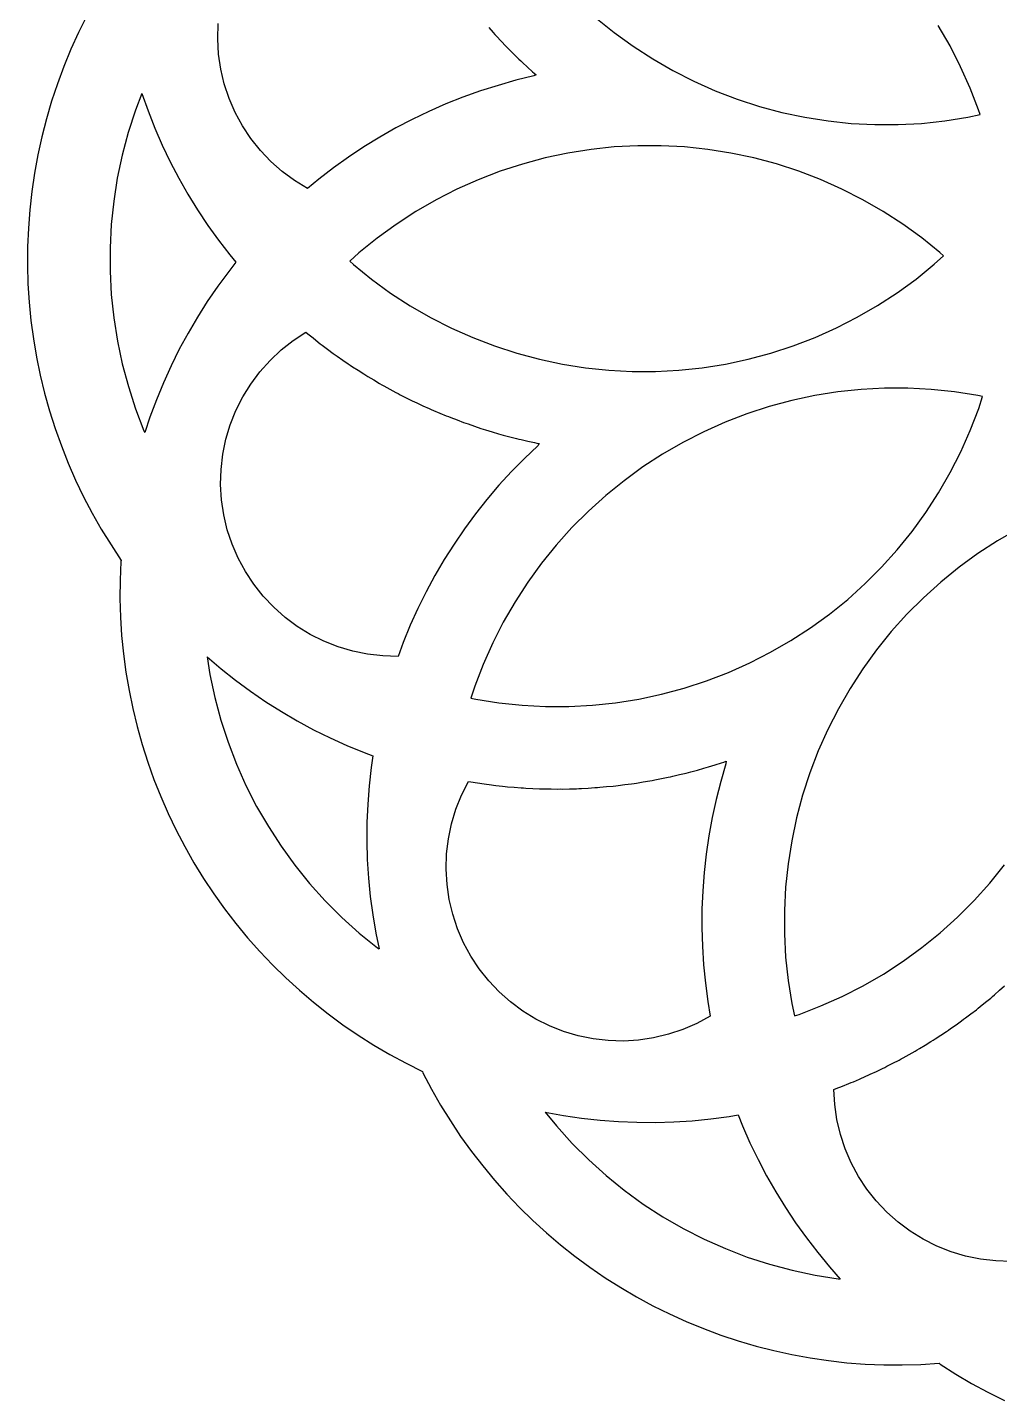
# Model space of a CAD drawing. Extents: x -29.4 to 29.4, y -31.3 to 31.3.
# Drawn here: x -29.41 to -5.55, y -30.05 to 3.65 of the extents above; entities that cross this region are included whole.
import ezdxf

# ---------------------------------------------------------------- set-up
doc = ezdxf.new("R2010")
doc.units = 0
doc.layers.get('0').update_dxf_attribs({"linetype": 'CONTINUOUS'})

msp = doc.modelspace()

# ---------------------------------------------------------------- linework, layer by layer
for p, q in [((-27.952, 3.933), (-28.154, 3.527)), ((-24.738, 3.369), (-24.728, 3.743)), ((-15.455, 3.888), (-15.008, 3.527)), ((-28.154, 3.527), (-28.341, 3.114)), ((-18.085, 3.649), (-17.976, 3.524)), ((-17.976, 3.524), (-17.934, 3.479)), ((-17.934, 3.479), (-17.894, 3.434)), ((-17.894, 3.434), (-17.779, 3.314)), ((-15.008, 3.527), (-14.543, 3.189)), ((-6.763, 3.198), (-7.051, 3.696)), ((-28.341, 3.114), (-28.514, 2.694)), ((-24.716, 2.996), (-24.738, 3.369)), ((-17.779, 3.314), (-17.666, 3.192)), ((-17.666, 3.192), (-17.623, 3.15)), ((-17.623, 3.15), (-17.581, 3.106)), ((-17.581, 3.106), (-17.462, 2.989)), ((-14.543, 3.189), (-14.061, 2.876)), ((-6.502, 2.686), (-6.763, 3.198)), ((-24.661, 2.626), (-24.716, 2.996)), ((-17.462, 2.989), (-17.344, 2.872)), ((-17.344, 2.872), (-17.3, 2.831)), ((-17.3, 2.831), (-17.257, 2.788)), ((-17.257, 2.788), (-17.134, 2.676)), ((-14.061, 2.876), (-13.563, 2.589)), ((-28.514, 2.694), (-28.672, 2.269)), ((-24.575, 2.263), (-24.661, 2.626)), ((-16.979, 2.458), (-17.42, 2.351)), ((-17.134, 2.676), (-17.012, 2.563)), ((-17.012, 2.563), (-16.966, 2.523)), ((-16.921, 2.483), (-16.979, 2.458)), ((-16.966, 2.523), (-16.921, 2.483)), ((-13.563, 2.589), (-13.051, 2.329)), ((-6.268, 2.161), (-6.502, 2.686)), ((-28.672, 2.269), (-28.815, 1.838)), ((-26.601, 2.027), (-26.757, 1.616)), ((-26.601, 2.027), (-26.448, 1.6)), ((-24.457, 1.908), (-24.575, 2.263)), ((-18.29, 2.091), (-18.717, 1.939)), ((-17.857, 2.228), (-18.29, 2.091)), ((-17.42, 2.351), (-17.857, 2.228)), ((-13.051, 2.329), (-12.526, 2.095)), ((-12.526, 2.095), (-11.989, 1.889)), ((-6.062, 1.625), (-6.268, 2.161)), ((-28.815, 1.838), (-28.943, 1.403)), ((-24.308, 1.565), (-24.457, 1.908)), ((-19.139, 1.771), (-19.555, 1.589)), ((-18.717, 1.939), (-19.139, 1.771)), ((-11.989, 1.889), (-11.442, 1.712)), ((-11.442, 1.712), (-10.887, 1.564)), ((-28.943, 1.403), (-29.055, 0.963)), ((-26.757, 1.616), (-26.934, 1.07)), ((-26.448, 1.6), (-26.281, 1.178)), ((-24.13, 1.236), (-24.308, 1.565)), ((-19.964, 1.393), (-20.366, 1.183)), ((-19.555, 1.589), (-19.964, 1.393)), ((-10.887, 1.564), (-10.325, 1.444)), ((-10.325, 1.444), (-9.757, 1.355)), ((-9.757, 1.355), (-9.186, 1.295)), ((-7.463, 1.295), (-6.892, 1.356)), ((-6.892, 1.356), (-6.324, 1.446)), ((-6.324, 1.446), (-6.024, 1.51)), ((-6.024, 1.51), (-6.062, 1.625)), ((-26.934, 1.07), (-27.082, 0.515)), ((-26.281, 1.178), (-26.099, 0.762)), ((-23.924, 0.924), (-24.13, 1.236)), ((-20.366, 1.183), (-20.76, 0.958)), ((-9.186, 1.295), (-8.612, 1.265)), ((-8.612, 1.265), (-8.037, 1.265)), ((-8.037, 1.265), (-7.463, 1.295)), ((-29.055, 0.963), (-29.152, 0.52)), ((-26.099, 0.762), (-25.903, 0.353)), ((-23.691, 0.631), (-23.924, 0.924)), ((-21.147, 0.72), (-21.524, 0.469)), ((-20.76, 0.958), (-21.147, 0.72)), ((-15.003, 0.715), (-15.574, 0.655)), ((-14.429, 0.745), (-15.003, 0.715)), ((-13.854, 0.745), (-14.429, 0.745)), ((-13.28, 0.716), (-13.854, 0.745)), ((-12.709, 0.656), (-13.28, 0.716)), ((-29.152, 0.52), (-29.234, 0.073)), ((-27.082, 0.515), (-27.202, -0.048)), ((-25.903, 0.353), (-25.692, -0.049)), ((-23.434, 0.36), (-23.691, 0.631)), ((-23.155, 0.112), (-23.434, 0.36)), ((-21.524, 0.469), (-21.893, 0.205)), ((-16.704, 0.445), (-17.259, 0.296)), ((-16.142, 0.564), (-16.704, 0.445)), ((-15.574, 0.655), (-16.142, 0.564)), ((-12.141, 0.566), (-12.709, 0.656)), ((-11.579, 0.447), (-12.141, 0.566)), ((-11.024, 0.298), (-11.579, 0.447)), ((-29.234, 0.073), (-29.3, -0.376)), ((-22.854, -0.111), (-23.155, 0.112)), ((-21.893, 0.205), (-22.253, -0.072)), ((-17.806, 0.118), (-18.342, -0.088)), ((-17.259, 0.296), (-17.806, 0.118)), ((-10.477, 0.121), (-11.024, 0.298)), ((-9.941, -0.085), (-10.477, 0.121)), ((-27.202, -0.048), (-27.291, -0.615)), ((-25.692, -0.049), (-25.468, -0.443)), ((-22.535, -0.306), (-22.854, -0.111)), ((-22.253, -0.072), (-22.535, -0.306)), ((-18.867, -0.322), (-19.379, -0.583)), ((-18.342, -0.088), (-18.867, -0.322)), ((-9.416, -0.318), (-9.941, -0.085)), ((-8.903, -0.579), (-9.416, -0.318)), ((-29.3, -0.376), (-29.351, -0.827)), ((-27.291, -0.615), (-27.351, -1.187)), ((-25.468, -0.443), (-25.23, -0.83)), ((-19.379, -0.583), (-19.877, -0.871)), ((-8.406, -0.866), (-8.903, -0.579)), ((-29.351, -0.827), (-29.385, -1.279)), ((-25.23, -0.83), (-24.979, -1.208)), ((-19.877, -0.871), (-20.358, -1.184)), ((-7.923, -1.179), (-8.406, -0.866)), ((-29.385, -1.279), (-29.404, -1.732)), ((-27.351, -1.187), (-27.381, -1.761)), ((-24.979, -1.208), (-24.715, -1.576)), ((-20.358, -1.184), (-20.823, -1.522)), ((-7.458, -1.517), (-7.923, -1.179)), ((-24.715, -1.576), (-24.438, -1.936)), ((-20.823, -1.522), (-21.27, -1.884)), ((-7.012, -1.878), (-7.458, -1.517)), ((-29.404, -1.732), (-29.407, -2.186)), ((-27.381, -1.761), (-27.381, -2.335)), ((-24.438, -1.936), (-24.291, -2.113)), ((-21.27, -1.884), (-21.497, -2.089)), ((-7.149, -2.164), (-6.922, -1.959)), ((-6.922, -1.959), (-7.012, -1.878)), ((-29.407, -2.186), (-29.394, -2.64)), ((-27.381, -2.335), (-27.35, -2.909)), ((-24.468, -2.337), (-24.738, -2.703)), ((-24.291, -2.113), (-24.468, -2.337)), ((-21.497, -2.089), (-21.407, -2.17)), ((-21.407, -2.17), (-20.961, -2.532)), ((-7.596, -2.526), (-7.149, -2.164)), ((-29.394, -2.64), (-29.365, -3.093)), ((-20.961, -2.532), (-20.495, -2.869)), ((-8.061, -2.864), (-7.596, -2.526)), ((-27.35, -2.909), (-27.29, -3.481)), ((-24.738, -2.703), (-24.994, -3.077)), ((-20.495, -2.869), (-20.013, -3.182)), ((-8.542, -3.177), (-8.061, -2.864)), ((-29.365, -3.093), (-29.321, -3.544)), ((-24.994, -3.077), (-25.237, -3.46)), ((-20.013, -3.182), (-19.516, -3.469)), ((-9.04, -3.465), (-8.542, -3.177)), ((-29.321, -3.544), (-29.261, -3.994)), ((-27.29, -3.481), (-27.2, -4.048)), ((-25.237, -3.46), (-25.466, -3.852)), ((-19.516, -3.469), (-19.003, -3.73)), ((-9.552, -3.726), (-9.04, -3.465)), ((-29.261, -3.994), (-29.185, -4.441)), ((-25.466, -3.852), (-25.682, -4.251)), ((-23.181, -4.267), (-22.887, -4.036)), ((-22.887, -4.036), (-22.574, -3.831)), ((-22.574, -3.831), (-22.528, -3.87)), ((-22.528, -3.87), (-22.398, -3.973)), ((-22.398, -3.973), (-22.269, -4.078)), ((-19.003, -3.73), (-18.478, -3.963)), ((-18.478, -3.963), (-17.942, -4.169)), ((-10.613, -4.166), (-10.077, -3.96)), ((-10.077, -3.96), (-9.552, -3.726)), ((-27.2, -4.048), (-27.08, -4.61)), ((-25.682, -4.251), (-25.883, -4.658)), ((-23.453, -4.524), (-23.181, -4.267)), ((-22.269, -4.078), (-22.22, -4.114)), ((-22.22, -4.114), (-22.173, -4.152)), ((-22.173, -4.152), (-22.039, -4.25)), ((-22.039, -4.25), (-21.906, -4.35)), ((-21.906, -4.35), (-21.856, -4.385)), ((-17.942, -4.169), (-17.395, -4.347)), ((-17.395, -4.347), (-16.84, -4.495)), ((-11.715, -4.493), (-11.16, -4.344)), ((-11.16, -4.344), (-10.613, -4.166)), ((-29.185, -4.441), (-29.093, -4.886)), ((-27.08, -4.61), (-26.931, -5.166)), ((-25.883, -4.658), (-26.071, -5.071)), ((-23.702, -4.803), (-23.453, -4.524)), ((-21.856, -4.385), (-21.807, -4.421)), ((-21.807, -4.421), (-21.67, -4.515)), ((-21.67, -4.515), (-21.534, -4.61)), ((-21.534, -4.61), (-21.483, -4.643)), ((-21.483, -4.643), (-21.433, -4.677)), ((-21.433, -4.677), (-21.292, -4.766)), ((-16.84, -4.495), (-16.278, -4.614)), ((-16.278, -4.614), (-15.71, -4.704)), ((-15.71, -4.704), (-15.138, -4.764)), ((-13.416, -4.763), (-12.844, -4.703)), ((-12.844, -4.703), (-12.277, -4.613)), ((-12.277, -4.613), (-11.715, -4.493)), ((-29.093, -4.886), (-28.986, -5.327)), ((-23.925, -5.103), (-23.702, -4.803)), ((-21.292, -4.766), (-21.153, -4.856)), ((-21.153, -4.856), (-21.101, -4.887)), ((-21.101, -4.887), (-21.049, -4.92)), ((-21.049, -4.92), (-20.906, -5.004)), ((-20.906, -5.004), (-20.763, -5.089)), ((-15.138, -4.764), (-14.565, -4.794)), ((-14.565, -4.794), (-13.99, -4.793)), ((-13.99, -4.793), (-13.416, -4.763)), ((-28.986, -5.327), (-28.864, -5.764)), ((-26.931, -5.166), (-26.754, -5.712)), ((-26.071, -5.071), (-26.243, -5.491)), ((-24.121, -5.421), (-23.925, -5.103)), ((-20.763, -5.089), (-20.71, -5.119)), ((-20.71, -5.119), (-20.658, -5.149)), ((-20.658, -5.149), (-20.512, -5.228)), ((-20.512, -5.228), (-20.366, -5.309)), ((-20.366, -5.309), (-20.312, -5.336)), ((-20.312, -5.336), (-20.259, -5.365)), ((-20.259, -5.365), (-20.11, -5.439)), ((-10.083, -5.388), (-10.646, -5.508)), ((-9.516, -5.298), (-10.083, -5.388)), ((-8.944, -5.238), (-9.516, -5.298)), ((-8.371, -5.208), (-8.944, -5.238)), ((-7.796, -5.207), (-8.371, -5.208)), ((-7.222, -5.237), (-7.796, -5.207)), ((-6.65, -5.297), (-7.222, -5.237)), ((-6.083, -5.387), (-6.65, -5.297)), ((-5.964, -5.412), (-6.083, -5.387)), ((-26.754, -5.712), (-26.547, -6.248)), ((-26.243, -5.491), (-26.401, -5.916)), ((-24.289, -5.755), (-24.121, -5.421)), ((-20.11, -5.439), (-19.961, -5.514)), ((-19.961, -5.514), (-19.906, -5.539)), ((-19.906, -5.539), (-19.852, -5.566)), ((-19.852, -5.566), (-19.701, -5.635)), ((-19.701, -5.635), (-19.55, -5.705)), ((-19.55, -5.705), (-19.494, -5.729)), ((-19.494, -5.729), (-19.439, -5.754)), ((-11.201, -5.657), (-11.747, -5.835)), ((-10.646, -5.508), (-11.201, -5.657)), ((-6.265, -6.24), (-6.059, -5.703)), ((-6.059, -5.703), (-5.964, -5.412)), ((-28.864, -5.764), (-28.727, -6.196)), ((-26.401, -5.916), (-26.527, -6.294)), ((-24.428, -6.102), (-24.289, -5.755)), ((-19.439, -5.754), (-19.285, -5.817)), ((-19.285, -5.817), (-19.132, -5.882)), ((-19.132, -5.882), (-19.075, -5.903)), ((-19.075, -5.903), (-19.019, -5.926)), ((-19.019, -5.926), (-18.863, -5.984)), ((-18.863, -5.984), (-18.708, -6.044)), ((-18.708, -6.044), (-18.651, -6.063)), ((-18.651, -6.063), (-18.594, -6.084)), ((-12.284, -6.041), (-12.808, -6.275)), ((-11.747, -5.835), (-12.284, -6.041)), ((-28.727, -6.196), (-28.574, -6.623)), ((-26.547, -6.248), (-26.527, -6.294)), ((-24.535, -6.46), (-24.428, -6.102)), ((-18.594, -6.084), (-18.436, -6.137)), ((-18.436, -6.137), (-18.279, -6.191)), ((-18.279, -6.191), (-18.221, -6.208)), ((-18.221, -6.208), (-18.163, -6.227)), ((-18.163, -6.227), (-18.004, -6.274)), ((-18.004, -6.274), (-17.844, -6.323)), ((-17.844, -6.323), (-17.786, -6.338)), ((-17.786, -6.338), (-17.728, -6.355)), ((-17.728, -6.355), (-17.567, -6.397)), ((-17.567, -6.397), (-17.406, -6.439)), ((-12.808, -6.275), (-13.32, -6.536)), ((-6.498, -6.765), (-6.265, -6.24)), ((-28.574, -6.623), (-28.407, -7.045)), ((-24.61, -6.827), (-24.535, -6.46)), ((-17.406, -6.439), (-17.347, -6.453)), ((-17.347, -6.453), (-17.288, -6.468)), ((-17.288, -6.468), (-17.126, -6.504)), ((-16.883, -6.616), (-17.211, -6.929)), ((-17.126, -6.504), (-16.964, -6.541)), ((-16.964, -6.541), (-16.904, -6.552)), ((-16.904, -6.552), (-16.845, -6.565)), ((-16.845, -6.565), (-16.883, -6.616)), ((-13.32, -6.536), (-13.818, -6.824)), ((-28.407, -7.045), (-28.225, -7.461)), ((-24.654, -7.198), (-24.61, -6.827)), ((-17.211, -6.929), (-17.528, -7.253)), ((-13.818, -6.824), (-14.3, -7.137)), ((-6.759, -7.277), (-6.498, -6.765)), ((-24.665, -7.572), (-24.654, -7.198)), ((-17.528, -7.253), (-17.834, -7.588)), ((-14.3, -7.137), (-14.765, -7.475)), ((-7.046, -7.775), (-6.759, -7.277)), ((-28.225, -7.461), (-28.029, -7.87)), ((-24.643, -7.945), (-24.665, -7.572)), ((-17.834, -7.588), (-18.128, -7.934)), ((-14.765, -7.475), (-15.211, -7.837)), ((-28.029, -7.87), (-27.818, -8.272)), ((-24.588, -8.315), (-24.643, -7.945)), ((-18.128, -7.934), (-18.41, -8.29)), ((-15.211, -7.837), (-15.638, -8.221)), ((-7.359, -8.257), (-7.046, -7.775)), ((-27.818, -8.272), (-27.594, -8.667)), ((-24.502, -8.679), (-24.588, -8.315)), ((-18.41, -8.29), (-18.679, -8.655)), ((-15.638, -8.221), (-16.044, -8.628)), ((-7.696, -8.722), (-7.359, -8.257)), ((-27.594, -8.667), (-27.356, -9.053)), ((-24.384, -9.033), (-24.502, -8.679)), ((-18.679, -8.655), (-18.935, -9.03)), ((-16.044, -8.628), (-16.429, -9.055)), ((-8.058, -9.169), (-7.696, -8.722)), ((-5.097, -8.662), (-5.595, -8.95)), ((-27.356, -9.053), (-27.105, -9.431)), ((-24.236, -9.377), (-24.384, -9.033)), ((-18.935, -9.03), (-19.178, -9.413)), ((-16.429, -9.055), (-16.79, -9.502)), ((-5.595, -8.95), (-6.077, -9.263)), ((-27.105, -9.431), (-27.115, -9.463)), ((-24.058, -9.705), (-24.236, -9.377)), ((-19.178, -9.413), (-19.408, -9.805)), ((-8.442, -9.596), (-8.058, -9.169)), ((-6.077, -9.263), (-6.541, -9.601)), ((-27.115, -9.463), (-27.133, -9.917)), ((-23.852, -10.018), (-24.058, -9.705)), ((-16.79, -9.502), (-17.128, -9.967)), ((-8.848, -10.003), (-8.442, -9.596)), ((-6.541, -9.601), (-6.988, -9.963)), ((-27.133, -9.917), (-27.136, -10.371)), ((-23.62, -10.311), (-23.852, -10.018)), ((-19.408, -9.805), (-19.623, -10.204)), ((-17.128, -9.967), (-17.44, -10.449)), ((-9.275, -10.388), (-8.848, -10.003)), ((-6.988, -9.963), (-7.415, -10.347)), ((-27.136, -10.371), (-27.123, -10.824)), ((-23.363, -10.582), (-23.62, -10.311)), ((-19.623, -10.204), (-19.825, -10.61)), ((-9.722, -10.749), (-9.275, -10.388)), ((-7.415, -10.347), (-7.821, -10.754)), ((-23.083, -10.83), (-23.363, -10.582)), ((-19.825, -10.61), (-20.012, -11.024)), ((-17.44, -10.449), (-17.728, -10.947)), ((-10.186, -11.087), (-9.722, -10.749)), ((-7.821, -10.754), (-8.205, -11.181)), ((-27.123, -10.824), (-27.095, -11.277)), ((-22.783, -11.053), (-23.083, -10.83)), ((-22.465, -11.249), (-22.783, -11.053)), ((-20.012, -11.024), (-20.185, -11.443)), ((-17.728, -10.947), (-17.988, -11.459)), ((-10.668, -11.401), (-10.186, -11.087)), ((-27.095, -11.277), (-27.05, -11.729)), ((-22.13, -11.416), (-22.465, -11.249)), ((-21.782, -11.554), (-22.13, -11.416)), ((-20.185, -11.443), (-20.312, -11.787)), ((-11.166, -11.688), (-10.668, -11.401)), ((-8.205, -11.181), (-8.567, -11.628)), ((-27.05, -11.729), (-26.99, -12.178)), ((-21.424, -11.66), (-21.782, -11.554)), ((-21.058, -11.735), (-21.424, -11.66)), ((-20.686, -11.777), (-21.058, -11.735)), ((-20.312, -11.787), (-20.686, -11.777)), ((-17.988, -11.459), (-18.222, -11.984)), ((-11.678, -11.949), (-11.166, -11.688)), ((-8.567, -11.628), (-8.904, -12.093)), ((-25, -11.799), (-24.654, -12.093)), ((-25, -11.799), (-24.929, -12.233)), ((-24.654, -12.093), (-24.298, -12.375)), ((-18.222, -11.984), (-18.427, -12.521)), ((-12.203, -12.183), (-11.678, -11.949)), ((-8.904, -12.093), (-9.217, -12.575)), ((-26.99, -12.178), (-26.914, -12.626)), ((-24.929, -12.233), (-24.81, -12.795)), ((-24.298, -12.375), (-23.933, -12.644)), ((-13.286, -12.567), (-12.739, -12.389)), ((-12.739, -12.389), (-12.203, -12.183)), ((-26.914, -12.626), (-26.823, -13.07)), ((-24.81, -12.795), (-24.661, -13.35)), ((-23.933, -12.644), (-23.559, -12.9)), ((-18.427, -12.521), (-18.522, -12.812)), ((-14.403, -12.836), (-13.841, -12.716)), ((-13.841, -12.716), (-13.286, -12.567)), ((-9.217, -12.575), (-9.504, -13.073)), ((-26.823, -13.07), (-26.716, -13.511)), ((-23.559, -12.9), (-23.175, -13.143)), ((-23.175, -13.143), (-22.784, -13.372)), ((-18.522, -12.812), (-18.404, -12.838)), ((-18.404, -12.838), (-17.836, -12.927)), ((-17.836, -12.927), (-17.264, -12.987)), ((-17.264, -12.987), (-16.69, -13.017)), ((-16.69, -13.017), (-16.116, -13.017)), ((-16.116, -13.017), (-15.542, -12.986)), ((-15.542, -12.986), (-14.97, -12.926)), ((-14.97, -12.926), (-14.403, -12.836)), ((-9.504, -13.073), (-9.765, -13.585)), ((-24.661, -13.35), (-24.483, -13.896)), ((-22.784, -13.372), (-22.385, -13.588)), ((-26.716, -13.511), (-26.594, -13.948)), ((-22.385, -13.588), (-21.978, -13.79)), ((-21.978, -13.79), (-21.565, -13.977)), ((-9.765, -13.585), (-9.999, -14.11)), ((-26.594, -13.948), (-26.456, -14.381)), ((-24.483, -13.896), (-24.277, -14.433)), ((-21.565, -13.977), (-21.145, -14.15)), ((-21.145, -14.15), (-20.929, -14.23)), ((-9.999, -14.11), (-10.204, -14.647)), ((-26.456, -14.381), (-26.304, -14.808)), ((-24.277, -14.433), (-24.043, -14.958)), ((-20.929, -14.23), (-20.971, -14.513)), ((-12.688, -14.5), (-12.529, -14.449)), ((-12.529, -14.449), (-12.37, -14.401)), ((-12.262, -14.425), (-12.39, -14.861)), ((-12.37, -14.401), (-12.313, -14.381)), ((-12.313, -14.381), (-12.255, -14.362)), ((-12.255, -14.362), (-12.262, -14.425)), ((-26.304, -14.808), (-26.136, -15.23)), ((-20.971, -14.513), (-21.021, -14.964)), ((-14.07, -14.831), (-14.01, -14.82)), ((-14.01, -14.82), (-13.847, -14.787)), ((-13.847, -14.787), (-13.684, -14.755)), ((-13.684, -14.755), (-13.625, -14.741)), ((-13.625, -14.741), (-13.566, -14.729)), ((-13.566, -14.729), (-13.404, -14.69)), ((-13.404, -14.69), (-13.242, -14.652)), ((-13.242, -14.652), (-13.183, -14.636)), ((-13.183, -14.636), (-13.125, -14.622)), ((-13.125, -14.622), (-12.964, -14.577)), ((-12.964, -14.577), (-12.804, -14.534)), ((-12.804, -14.534), (-12.746, -14.516)), ((-12.746, -14.516), (-12.688, -14.5)), ((-10.204, -14.647), (-10.382, -15.193)), ((-24.043, -14.958), (-23.782, -15.47)), ((-21.021, -14.964), (-21.056, -15.416)), ((-18.752, -15.193), (-18.584, -14.859)), ((-18.584, -14.859), (-18.525, -14.87)), ((-18.525, -14.87), (-18.36, -14.894)), ((-18.36, -14.894), (-18.196, -14.92)), ((-18.196, -14.92), (-18.136, -14.927)), ((-18.136, -14.927), (-18.076, -14.936)), ((-18.076, -14.936), (-17.91, -14.955)), ((-17.91, -14.955), (-17.745, -14.975)), ((-17.745, -14.975), (-17.685, -14.98)), ((-17.685, -14.98), (-17.625, -14.986)), ((-17.625, -14.986), (-17.459, -14.999)), ((-17.459, -14.999), (-17.293, -15.013)), ((-17.293, -15.013), (-17.233, -15.016)), ((-17.233, -15.016), (-17.172, -15.021)), ((-17.172, -15.021), (-17.006, -15.028)), ((-17.006, -15.028), (-16.84, -15.036)), ((-16.84, -15.036), (-16.779, -15.037)), ((-16.779, -15.037), (-16.719, -15.04)), ((-16.719, -15.04), (-16.553, -15.041)), ((-16.553, -15.041), (-16.386, -15.043)), ((-16.386, -15.043), (-16.326, -15.042)), ((-16.326, -15.042), (-16.265, -15.043)), ((-16.265, -15.043), (-16.099, -15.038)), ((-16.099, -15.038), (-15.933, -15.035)), ((-15.933, -15.035), (-15.872, -15.032)), ((-15.872, -15.032), (-15.812, -15.03)), ((-15.812, -15.03), (-15.646, -15.019)), ((-15.646, -15.019), (-15.479, -15.01)), ((-15.479, -15.01), (-15.419, -15.005)), ((-15.419, -15.005), (-15.359, -15.001)), ((-15.359, -15.001), (-15.193, -14.985)), ((-15.193, -14.985), (-15.028, -14.97)), ((-15.028, -14.97), (-14.967, -14.963)), ((-14.967, -14.963), (-14.907, -14.957)), ((-14.907, -14.957), (-14.742, -14.935)), ((-14.742, -14.935), (-14.577, -14.914)), ((-14.577, -14.914), (-14.517, -14.904)), ((-14.517, -14.904), (-14.457, -14.896)), ((-14.457, -14.896), (-14.293, -14.869)), ((-14.293, -14.869), (-14.129, -14.842)), ((-14.129, -14.842), (-14.07, -14.831)), ((-12.39, -14.861), (-12.503, -15.3)), ((-26.136, -15.23), (-25.955, -15.645)), ((-23.782, -15.47), (-23.494, -15.967)), ((-21.056, -15.416), (-21.075, -15.869)), ((-18.891, -15.54), (-18.752, -15.193)), ((-12.503, -15.3), (-12.6, -15.743)), ((-10.382, -15.193), (-10.53, -15.748)), ((-25.955, -15.645), (-25.758, -16.055)), ((-18.998, -15.898), (-18.891, -15.54)), ((-12.6, -15.743), (-12.682, -16.19)), ((-10.53, -15.748), (-10.649, -16.311)), ((-25.758, -16.055), (-25.548, -16.457)), ((-23.494, -15.967), (-23.181, -16.449)), ((-21.075, -15.869), (-21.078, -16.323)), ((-19.074, -16.265), (-18.998, -15.898)), ((-25.548, -16.457), (-25.324, -16.851)), ((-23.181, -16.449), (-22.843, -16.914)), ((-21.078, -16.323), (-21.065, -16.777)), ((-19.118, -16.636), (-19.074, -16.265)), ((-12.682, -16.19), (-12.748, -16.639)), ((-10.649, -16.311), (-10.739, -16.878)), ((-21.065, -16.777), (-21.036, -17.23)), ((-19.129, -17.01), (-19.118, -16.636)), ((-12.748, -16.639), (-12.798, -17.09)), ((-25.324, -16.851), (-25.086, -17.237)), ((-22.843, -16.914), (-22.481, -17.36)), ((-19.107, -17.383), (-19.129, -17.01)), ((-12.798, -17.09), (-12.833, -17.542)), ((-10.739, -16.878), (-10.799, -17.45)), ((-5.787, -17.353), (-5.426, -16.907)), ((-25.086, -17.237), (-24.834, -17.615)), ((-22.481, -17.36), (-22.096, -17.787)), ((-21.036, -17.23), (-20.992, -17.681)), ((-19.053, -17.753), (-19.107, -17.383)), ((-10.799, -17.45), (-10.829, -18.024)), ((-6.172, -17.781), (-5.787, -17.353)), ((-24.834, -17.615), (-24.57, -17.984)), ((-22.096, -17.787), (-21.69, -18.194)), ((-20.992, -17.681), (-20.931, -18.131)), ((-18.967, -18.117), (-19.053, -17.753)), ((-12.833, -17.542), (-12.852, -17.995)), ((-6.578, -18.187), (-6.172, -17.781)), ((-24.57, -17.984), (-24.293, -18.343)), ((-21.69, -18.194), (-21.263, -18.578)), ((-20.931, -18.131), (-20.856, -18.578)), ((-18.849, -18.472), (-18.967, -18.117)), ((-12.852, -17.995), (-12.855, -18.449)), ((-10.829, -18.024), (-10.828, -18.598)), ((-7.005, -18.572), (-6.578, -18.187)), ((-24.293, -18.343), (-24.003, -18.693)), ((-18.701, -18.815), (-18.849, -18.472)), ((-12.855, -18.449), (-12.842, -18.903)), ((-24.003, -18.693), (-23.702, -19.032)), ((-21.263, -18.578), (-20.816, -18.939)), ((-20.856, -18.578), (-20.775, -18.969)), ((-18.524, -19.144), (-18.701, -18.815)), ((-10.828, -18.598), (-10.798, -19.172)), ((-7.451, -18.934), (-7.005, -18.572)), ((-23.702, -19.032), (-23.389, -19.361)), ((-20.816, -18.939), (-20.775, -18.969)), ((-18.318, -19.456), (-18.524, -19.144)), ((-12.842, -18.903), (-12.813, -19.356)), ((-10.798, -19.172), (-10.738, -19.744)), ((-7.916, -19.272), (-7.451, -18.934)), ((-23.389, -19.361), (-23.065, -19.678)), ((-18.086, -19.749), (-18.318, -19.456)), ((-12.813, -19.356), (-12.768, -19.807)), ((-8.398, -19.585), (-7.916, -19.272)), ((-23.065, -19.678), (-22.729, -19.984)), ((-17.829, -20.021), (-18.086, -19.749)), ((-12.768, -19.807), (-12.708, -20.257)), ((-10.738, -19.744), (-10.648, -20.311)), ((-9.407, -20.134), (-8.895, -19.873)), ((-8.895, -19.873), (-8.398, -19.585)), ((-5.548, -19.984), (-5.423, -19.875)), ((-22.729, -19.984), (-22.384, -20.278)), ((-17.55, -20.27), (-17.829, -20.021)), ((-9.932, -20.368), (-9.407, -20.134)), ((-5.894, -20.278), (-5.765, -20.173)), ((-5.765, -20.173), (-5.719, -20.133)), ((-5.719, -20.133), (-5.672, -20.094)), ((-5.672, -20.094), (-5.548, -19.984)), ((-22.384, -20.278), (-22.028, -20.559)), ((-17.25, -20.493), (-17.55, -20.27)), ((-16.932, -20.689), (-17.25, -20.493)), ((-12.708, -20.257), (-12.647, -20.619)), ((-10.648, -20.311), (-10.584, -20.611)), ((-10.469, -20.574), (-9.932, -20.368)), ((-6.249, -20.559), (-6.117, -20.459)), ((-6.117, -20.459), (-6.07, -20.421)), ((-6.07, -20.421), (-6.022, -20.384)), ((-6.022, -20.384), (-5.894, -20.278)), ((-22.028, -20.559), (-21.663, -20.828)), ((-21.663, -20.828), (-21.288, -21.085)), ((-16.597, -20.856), (-16.932, -20.689)), ((-16.25, -20.994), (-16.597, -20.856)), ((-12.975, -20.797), (-13.318, -20.946)), ((-12.647, -20.619), (-12.975, -20.797)), ((-10.584, -20.611), (-10.469, -20.574)), ((-6.75, -20.925), (-6.615, -20.828)), ((-6.615, -20.828), (-6.479, -20.733)), ((-6.479, -20.733), (-6.43, -20.696)), ((-6.43, -20.696), (-6.381, -20.661)), ((-6.381, -20.661), (-6.249, -20.559)), ((-21.288, -21.085), (-20.905, -21.327)), ((-15.891, -21.1), (-16.25, -20.994)), ((-15.525, -21.176), (-15.891, -21.1)), ((-15.154, -21.218), (-15.525, -21.176)), ((-14.78, -21.229), (-15.154, -21.218)), ((-14.407, -21.206), (-14.78, -21.229)), ((-14.037, -21.151), (-14.407, -21.206)), ((-13.673, -21.064), (-14.037, -21.151)), ((-13.318, -20.946), (-13.673, -21.064)), ((-7.23, -21.241), (-7.179, -21.208)), ((-7.179, -21.208), (-7.128, -21.176)), ((-7.128, -21.176), (-6.989, -21.084)), ((-6.989, -21.084), (-6.85, -20.993)), ((-6.85, -20.993), (-6.8, -20.959)), ((-6.8, -20.959), (-6.75, -20.925)), ((-20.905, -21.327), (-20.513, -21.557)), ((-20.513, -21.557), (-20.114, -21.773)), ((-7.909, -21.639), (-7.764, -21.556)), ((-7.764, -21.556), (-7.619, -21.476)), ((-7.619, -21.476), (-7.567, -21.444)), ((-7.567, -21.444), (-7.514, -21.414)), ((-7.514, -21.414), (-7.372, -21.327)), ((-7.372, -21.327), (-7.23, -21.241)), ((-20.114, -21.773), (-19.707, -21.974)), ((-8.57, -21.973), (-8.419, -21.903)), ((-8.419, -21.903), (-8.365, -21.875)), ((-8.365, -21.875), (-8.311, -21.849)), ((-8.311, -21.849), (-8.163, -21.772)), ((-8.163, -21.772), (-8.015, -21.696)), ((-8.015, -21.696), (-7.962, -21.667)), ((-7.962, -21.667), (-7.909, -21.639)), ((-19.707, -21.974), (-19.7, -22.007)), ((-19.7, -22.007), (-19.489, -22.409)), ((-9.192, -22.25), (-9.135, -22.227)), ((-9.135, -22.227), (-8.983, -22.161)), ((-8.983, -22.161), (-8.83, -22.095)), ((-8.83, -22.095), (-8.775, -22.07)), ((-8.775, -22.07), (-8.72, -22.045)), ((-8.72, -22.045), (-8.57, -21.973)), ((-19.489, -22.409), (-19.265, -22.804)), ((-9.614, -22.415), (-9.557, -22.394)), ((-9.593, -22.788), (-9.614, -22.415)), ((-9.557, -22.394), (-9.403, -22.333)), ((-9.403, -22.333), (-9.247, -22.273)), ((-9.247, -22.273), (-9.192, -22.25)), ((-19.265, -22.804), (-19.027, -23.19)), ((-9.539, -23.158), (-9.593, -22.788)), ((-19.027, -23.19), (-18.776, -23.568)), ((-16.7, -22.973), (-16.254, -23.054)), ((-16.7, -22.973), (-16.423, -23.313)), ((-16.254, -23.054), (-15.805, -23.121)), ((-15.805, -23.121), (-15.354, -23.171)), ((-15.354, -23.171), (-14.902, -23.205)), ((-14.902, -23.205), (-14.448, -23.224)), ((-14.448, -23.224), (-13.995, -23.227)), ((-13.995, -23.227), (-13.541, -23.214)), ((-13.541, -23.214), (-13.088, -23.186)), ((-13.088, -23.186), (-12.637, -23.141)), ((-12.637, -23.141), (-12.187, -23.081)), ((-12.187, -23.081), (-11.96, -23.042)), ((-11.96, -23.042), (-11.855, -23.308)), ((-9.453, -23.522), (-9.539, -23.158)), ((-18.776, -23.568), (-18.511, -23.937)), ((-16.423, -23.313), (-16.038, -23.74)), ((-11.855, -23.308), (-11.673, -23.724)), ((-9.336, -23.877), (-9.453, -23.522)), ((-16.038, -23.74), (-15.631, -24.146)), ((-11.673, -23.724), (-11.476, -24.133)), ((-9.188, -24.22), (-9.336, -23.877)), ((-18.511, -23.937), (-18.234, -24.296)), ((-15.631, -24.146), (-15.204, -24.531)), ((-11.476, -24.133), (-11.266, -24.535)), ((-9.011, -24.55), (-9.188, -24.22)), ((-18.234, -24.296), (-17.945, -24.646)), ((-15.204, -24.531), (-14.757, -24.892)), ((-11.266, -24.535), (-11.042, -24.93)), ((-8.805, -24.862), (-9.011, -24.55)), ((-17.945, -24.646), (-17.643, -24.985)), ((-14.757, -24.892), (-14.292, -25.23)), ((-11.042, -24.93), (-10.804, -25.316)), ((-8.574, -25.155), (-8.805, -24.862)), ((-17.643, -24.985), (-17.33, -25.313)), ((-14.292, -25.23), (-13.81, -25.542)), ((-8.317, -25.427), (-8.574, -25.155)), ((-17.33, -25.313), (-17.006, -25.631)), ((-13.81, -25.542), (-13.312, -25.83)), ((-10.804, -25.316), (-10.552, -25.694)), ((-8.038, -25.676), (-8.317, -25.427)), ((-17.006, -25.631), (-16.671, -25.936)), ((-16.671, -25.936), (-16.325, -26.23)), ((-13.312, -25.83), (-12.8, -26.09)), ((-10.552, -25.694), (-10.288, -26.063)), ((-7.738, -25.899), (-8.038, -25.676)), ((-7.42, -26.095), (-7.738, -25.899)), ((-16.325, -26.23), (-15.969, -26.512)), ((-12.8, -26.09), (-12.275, -26.324)), ((-10.288, -26.063), (-10.011, -26.422)), ((-7.085, -26.263), (-7.42, -26.095)), ((-6.738, -26.401), (-7.085, -26.263)), ((-15.969, -26.512), (-15.604, -26.781)), ((-12.275, -26.324), (-11.738, -26.53)), ((-11.738, -26.53), (-11.192, -26.707)), ((-10.011, -26.422), (-9.722, -26.772)), ((-6.38, -26.508), (-6.738, -26.401)), ((-6.013, -26.583), (-6.38, -26.508)), ((-5.642, -26.626), (-6.013, -26.583)), ((-15.604, -26.781), (-15.229, -27.037)), ((-11.192, -26.707), (-10.637, -26.855)), ((-10.637, -26.855), (-10.074, -26.975)), ((-9.722, -26.772), (-9.457, -27.07)), ((-5.268, -26.637), (-5.642, -26.626)), ((-15.229, -27.037), (-14.846, -27.28)), ((-14.846, -27.28), (-14.455, -27.51)), ((-10.074, -26.975), (-9.507, -27.064)), ((-9.507, -27.064), (-9.457, -27.07)), ((-14.455, -27.51), (-14.055, -27.725)), ((-14.055, -27.725), (-13.649, -27.927)), ((-13.649, -27.927), (-13.236, -28.114)), ((-13.236, -28.114), (-12.816, -28.287)), ((-12.816, -28.287), (-12.391, -28.445)), ((-12.391, -28.445), (-11.96, -28.588)), ((-11.96, -28.588), (-11.525, -28.716)), ((-11.525, -28.716), (-11.085, -28.828)), ((-11.085, -28.828), (-10.642, -28.925)), ((-10.642, -28.925), (-10.195, -29.007)), ((-10.195, -29.007), (-9.747, -29.073)), ((-9.747, -29.073), (-9.296, -29.124)), ((-9.296, -29.124), (-8.843, -29.158)), ((-8.843, -29.158), (-8.39, -29.177)), ((-8.39, -29.177), (-7.936, -29.18)), ((-7.936, -29.18), (-7.482, -29.167)), ((-7.482, -29.167), (-7.03, -29.138)), ((-7.03, -29.138), (-7.006, -29.163)), ((-7.006, -29.163), (-6.623, -29.406)), ((-6.623, -29.406), (-6.232, -29.635)), ((-6.232, -29.635), (-5.832, -29.851)), ((-5.832, -29.851), (-5.426, -30.053))]:
    msp.add_line(p, q)

doc.saveas('drawing.dxf')
